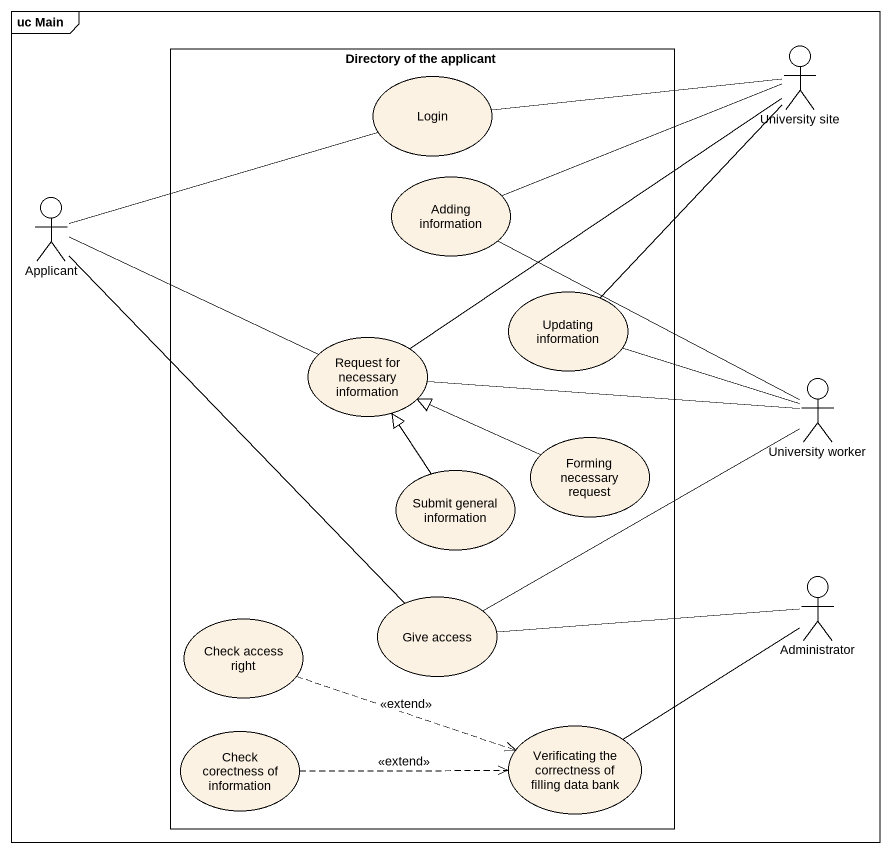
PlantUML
@startuml
mainframe uc Main
rectangle "Directory of the applicant" as Directory_of_the_applicant {
  usecase Login
  usecase "Adding information" as Adding_information
  usecase "Updating information" as Updating_information
  usecase "Request for necessary information" as Request_for_necessary
  usecase "Forming necessary request" as Forming_necessary_request
  usecase "Submit general information" as Submit_general_information
  usecase "Give access" as Give_access
  usecase "Check access right" as Check_access_right
  usecase "Check corectness of information" as Check_corectness_of
  usecase "Verificating the correctness of filling data bank" as Verificating_the
}
actor "University site" as University_site
actor Applicant
actor "University worker" as University_worker
actor Administrator
University_site -left- Adding_information
University_site -- Updating_information
Login -right- University_site
Applicant -right- Login
Applicant -right- Request_for_necessary
Request_for_necessary -up- University_site
Request_for_necessary -right- University_worker
University_worker -left- Adding_information
University_worker -left- Updating_information
Forming_necessary_request -left-|> Request_for_necessary
Submit_general_information -up-|> Request_for_necessary
Give_access -up- Applicant
Give_access -right- University_worker
Administrator -left- Give_access
Administrator -left- Verificating_the
Check_access_right .right.> Verificating_the : <<extend>>
Check_corectness_of .right.> Verificating_the : <<extend>>
@enduml
